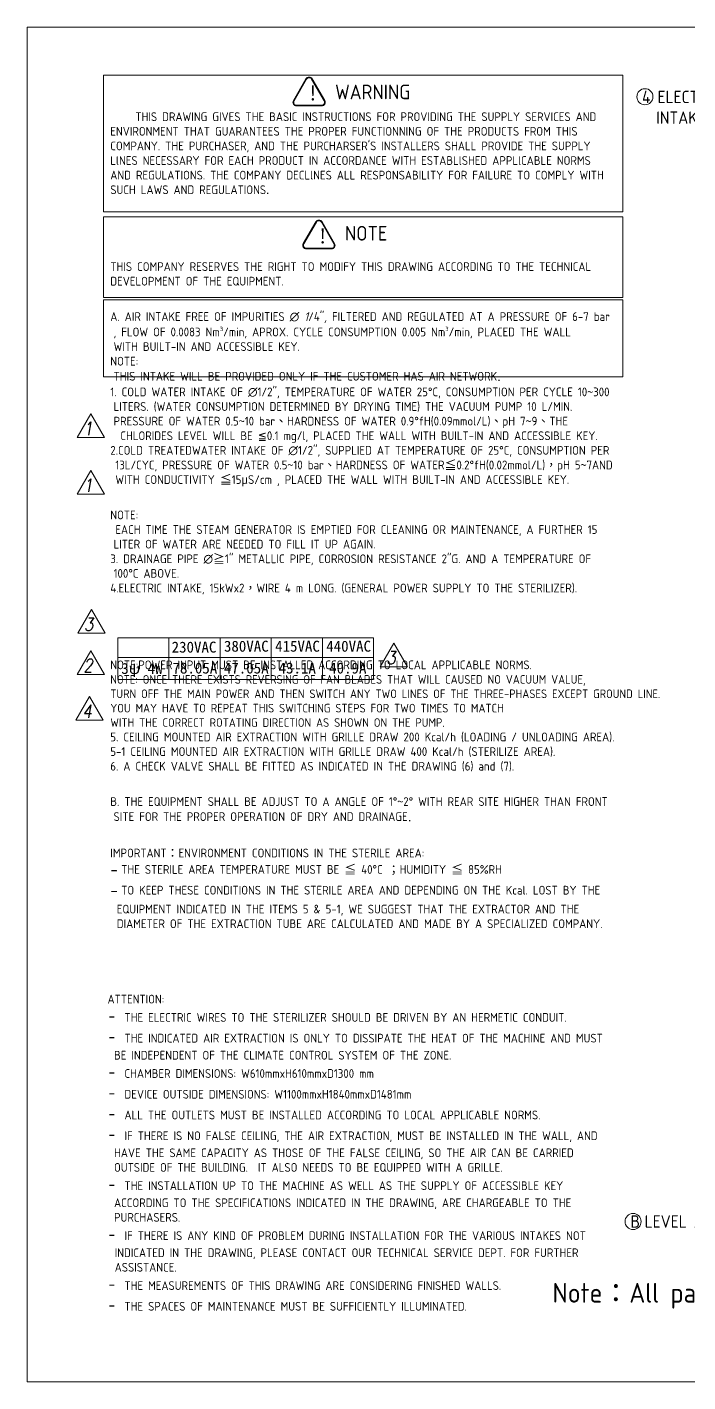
# Model space of a CAD drawing. Header units: millimetres. Extents: x -215875 to 28542, y -2277 to 9297.
# Drawn here: x 15357 to 19877, y 27 to 9297 of the extents above; entities that cross this region are included whole.
import ezdxf

# ---------------------------------------------------------------- set-up
doc = ezdxf.new("R2010")
doc.units = ezdxf.units.MM
doc.header["$MEASUREMENT"] = 0
for name, color, linetype, lineweight in [('D', 3, 'Continuous', 13), ('F', 7, 'Continuous', 15), ('T', 4, 'Continuous', 15)]:
    doc.layers.add(name, color=color, linetype=linetype, lineweight=lineweight)
doc.styles.get("Standard").update_dxf_attribs({"font": 'KAIU.TTF'})
doc.styles.add('STU25', font='isocp2.shx')
doc.styles.add('Text', font='romans.shx', dxfattribs={"width": 0.8, "oblique": 10})

msp = doc.modelspace()

# ---------------------------------------------------------------- hatches: boundary and pattern name
at = {"layer": 'D'}
h = msp.add_hatch(color=11, dxfattribs=at)
edge = h.paths.add_edge_path()
edge.add_line((17264.141, 8942.192), (17178.782, 8794.346))
edge.add_arc((17200.433, 8781.846), 25, 149.9999999, 270)
edge.add_line((17200.433, 8756.846), (17371.151, 8756.846))
edge.add_arc((17371.151, 8781.846), 25, 270, 389.9999999)
edge.add_line((17392.801, 8794.346), (17307.442, 8942.192))
edge.add_arc((17285.792, 8929.692), 25, 30, 150)
edge = h.paths.add_edge_path(flags=16)
edge.add_arc((17285.792, 8929.692), 20, 30, 150)
edge.add_line((17268.471, 8939.692), (17183.112, 8791.846))
edge.add_arc((17200.433, 8781.846), 20, 149.9999999, 270)
edge.add_line((17200.433, 8761.846), (17371.151, 8761.846))
edge.add_arc((17371.151, 8781.846), 20, 270, 389.9999999)
edge.add_line((17388.471, 8791.846), (17303.112, 8939.692))
h = msp.add_hatch(color=11, dxfattribs=at)
edge = h.paths.add_edge_path()
edge.add_ellipse((17267.675, 7803.474), major_axis=(25, 0), ratio=1, start_angle=149.9999999, end_angle=270)
edge.add_line((17267.675, 7778.474), (17438.393, 7778.474))
edge.add_ellipse((17438.393, 7803.474), major_axis=(25, 0), ratio=1, start_angle=270, end_angle=389.9999999)
edge.add_line((17460.043, 7815.974), (17374.685, 7963.82))
edge.add_ellipse((17353.034, 7951.32), major_axis=(25, 0), ratio=1, start_angle=30, end_angle=150)
edge.add_line((17331.383, 7963.82), (17246.024, 7815.974))
edge = h.paths.add_edge_path(flags=16)
edge.add_ellipse((17267.675, 7803.474), major_axis=(20, 0), ratio=1, start_angle=149.9999999, end_angle=270)
edge.add_line((17267.675, 7783.474), (17438.393, 7783.474))
edge.add_ellipse((17438.393, 7803.474), major_axis=(20, 0), ratio=1, start_angle=270, end_angle=389.9999999)
edge.add_line((17455.713, 7813.474), (17370.354, 7961.32))
edge.add_ellipse((17353.034, 7951.32), major_axis=(20, 0), ratio=1, start_angle=30, end_angle=150)
edge.add_line((17335.713, 7961.32), (17250.354, 7813.474))

# ---------------------------------------------------------------- linework, layer by layer
at = {"layer": 'D', "color": 11}
for p, q in [((17264.141, 8942.192), (17178.782, 8794.346)), ((17268.471, 8939.692), (17183.112, 8791.846)), ((17303.112, 8939.692), (17388.471, 8791.846)), ((17307.442, 8942.192), (17392.801, 8794.346)), ((17200.433, 8761.846), (17371.151, 8761.846)), ((17200.433, 8756.846), (17371.151, 8756.846)), ((17331.383, 7963.82), (17246.024, 7815.974)), ((17335.713, 7961.32), (17250.354, 7813.474)), ((17370.354, 7961.32), (17455.713, 7813.474)), ((17374.685, 7963.82), (17460.043, 7815.974)), ((17267.675, 7783.474), (17438.393, 7783.474)), ((17267.675, 7778.474), (17438.393, 7778.474))]:
    msp.add_line(p, q, dxfattribs=at)
at = {"layer": 'D'}
for p, q in [((15977.117, 5118.798), (17727.117, 5118.798)), ((15977.117, 5118.798), (15977.117, 4833.752)), ((16327.117, 5118.798), (16327.117, 4833.752)), ((16677.117, 5118.798), (16677.117, 4833.752)), ((17027.117, 5118.798), (17027.117, 4833.752)), ((17377.117, 5118.798), (17377.117, 4833.752)), ((17727.117, 5118.798), (17727.117, 4833.752)), ((15977.117, 4983.752), (17727.117, 4983.752)), ((15977.117, 4983.752), (17727.117, 4983.752)), ((15977.117, 4833.752), (17727.117, 4833.752))]:
    msp.add_line(p, q, dxfattribs=at)
at = {"layer": 'D', "color": 11}
for points in [[(15879.078, 8968.696), (19432.932, 8968.696), (19432.932, 8032.433), (15879.078, 8032.433)], [(15879.078, 7997.282), (19432.932, 7997.282), (19432.932, 7445.522), (15879.078, 7445.522)], [(15879.078, 7430.359), (19432.932, 7430.359), (19432.932, 6903.139), (15879.078, 6903.139)]]:
    msp.add_lwpolyline(points, close=True, dxfattribs=at)
at = {"layer": 'D'}
for centre in [(19583.536, 8820.183), (19502.17, 1124.055)]:
    msp.add_circle(centre, 55, dxfattribs=at)
at = {"layer": 'D', "color": 11}
for centre, radius, start, end in [((17285.792, 8929.692), 25, 30, 150), ((17285.792, 8929.692), 20, 30, 150), ((17200.433, 8781.846), 25, 149.9999999, 270), ((17200.433, 8781.846), 20, 149.9999999, 270), ((17371.151, 8781.846), 25, 270, 29.9999999), ((17371.151, 8781.846), 20, 270, 29.9999999), ((17353.034, 7951.32), 25, 30, 150), ((17353.034, 7951.32), 20, 30, 150), ((17267.675, 7803.474), 25, 149.9999999, 270), ((17267.675, 7803.474), 20, 149.9999999, 270), ((17438.393, 7803.474), 25, 270, 29.9999999), ((17438.393, 7803.474), 20, 270, 29.9999999)]:
    msp.add_arc(centre, radius, start, end, dxfattribs=at)
at = {"layer": 'F', "color": 6}
msp.add_lwpolyline([(15356.57, 9296.576), (15356.57, 26.576), (28541.57, 26.576), (28541.57, 9296.576)], close=True, dxfattribs=at)
msp.add_lwpolyline([(15356.57, 9296.576), (15356.57, 26.576), (28541.57, 26.576), (28541.57, 9296.576)], close=True, dxfattribs=at)
at = {"layer": 'F', "color": 7}
for points in [[(15792.318, 6650.493), (15698.827, 6488.562), (15885.809, 6488.562)], [(15792.318, 6262.136), (15698.827, 6100.205), (15885.809, 6100.205)], [(15796.177, 5310.995), (15702.686, 5149.064), (15889.668, 5149.064)], [(15792.318, 5028.765), (15698.827, 4866.834), (15885.809, 4866.834)], [(17865.063, 5082.3), (17771.572, 4920.369), (17958.554, 4920.369)], [(15784.585, 4715.784), (15691.094, 4553.854), (15878.076, 4553.854)]]:
    msp.add_lwpolyline(points, close=True, dxfattribs=at)

# ---------------------------------------------------------------- texts
at = {"layer": 'D', "color": 11, "attachment_point": 1, "style": 'STU25'}
for s, insert, char_height in [('WARNING', (17463.993, 8902.711), 100), ('{\\f標楷體|b0|i0|c136|p65;!}', (17277.481, 8894.962), 100), ('{\\A1;}\\P{\\A1;\\H0.70420x;     THIS DRAWING GIVES THE BASIC INSTRUCTIONS FOR PROVIDING THE SUPPLY SERVICES AND}\\P{\\A1;\\H0.70420x;ENVIRONMENT THAT GUARANTEES THE PROPER FUNCTIONNING OF THE PRODUCTS FROM THIS }\\P{\\A1;\\H0.70420x;COMPANY. THE PURCHASER, AND THE PURCHARSER\'S INSTALLERS SHALL PROVIDE THE SUPPLY }\\P{\\A1;\\H0.70420x;LlNES NECESSARY FOR EACH PRODUCT IN ACCORDANCE WITH ESTABLlSHED APPLlCABLE NORMS }\\P{\\A1;\\H0.70420x;AND REGULATIONS. THE COMPANY DECLlNES ALL RESPONSABILlTY FOR FAILURE TO COMPLY WITH }\\P{\\A1;\\H0.70420x;SUCH LAWS AND REGULATIONS}{\\A1;\\F????;\\H0.70420x;.}\\P{\\A1;\\F????;\\H0.70420x;}\\P{\\A1;\\F????;\\H0.70420x;}\\P{\\A1;\\F????;\\H0.70420x;}\\P{\\A1;\\Fisocp2.shx;\\H0.70420x;THIS COMPANY RESERVES THE RIGHT TO MODIFY THIS DRAWING ACCORDING TO THE TECHNICAL }\\P{\\A1;\\Fisocp2.shx;\\H0.70420x;DEVELOPMENT OF THE EQUIPMENT.}\\P{\\A1;\\Fisocp2.shx;\\H0.70420x;}\\P{\\A1;\\Fisocp2.shx;\\H0.70420x;A. AIR INTAKE FREE OF IMPURITIES ∅ }{\\A1;\\fISOCP2|b0|i1|c0|p2;\\H0.70420x;1}{\\A1;\\Fisocp2.shx;\\H0.70420x;/4"}{\\A1;\\fISOCP2|b0|i1|c0|p2;\\H0.70420x;, }{\\A1;\\Fisocp2.shx;\\H0.70420x;FILTERED AND REGULATED AT A PRESSURE OF 6-7 bar}\\P{\\A1;\\F????;\\H0.70420x; }{\\A1;\\Fisocp2.shx;\\H0.70420x;, FLOW OF 0.0083 Nm{\\A1;\\Fisocp2.shx;\\H0.49294x;\\S3^ ;}}{\\A1;\\Fisocp2.shx;\\H0.70441x;/min, APROX. CYCLE CONSUMPTION 0.005 Nm{\\A1;\\Fisocp2.shx;\\H0.49309x;\\S3^ ;}}{\\A1;\\Fisocp2.shx;\\H0.70462x;/min, PLACED THE WALL }\\P{\\A1;\\F????;\\H0.70462x; }{\\A1;\\Fisocp2.shx;\\H0.70462x;WITH BUILT-IN AND ACCESSIBLE KEY.}\\P{\\A1;\\Fisocp2.shx;\\H0.70462x;NOTE:}\\P{\\A1;\\F????;\\H0.70462x; }{\\A1;\\Fisocp2.shx;\\H0.70462x;THIS INTAKE WILL BE PROVIDED ONLY IF THE CUSTOMER HAS AIR NETWORK}{\\A1;\\fArial|b0|i0|c0|p34;\\H0.77508x;.}\\P{\\A1;\\Fisocp2.shx;\\H0.70447x;1. COLD WATER INTAKE OF ∅1/2", TEMPERATURE OF WATER 25°C, CONSUMPTION PER CYCLE 10}{\\A1;\\f細明體|b0|i0|c136|p49;\\H0.70447x;~}{\\A1;\\Fisocp2.shx;\\H0.70447x;300 }\\P{\\A1;\\F???;\\H0.70447x; }{\\A1;\\Fisocp2.shx;\\H0.70447x;LITERS. (WATER CONSUMPTION DETERMINED BY DRYING TIME) THE VACUUM PUMP 10 L/MIN. }\\P{\\A1;\\F???;\\H0.70447x; }{\\A1;\\Fisocp2.shx;\\H0.70447x;PRESSURE OF WATER 0.5}{\\A1;\\f細明體|b0|i0|c136|p49;\\H0.70447x;~}{\\A1;\\Fisocp2.shx;\\H0.70447x;10 bar}{\\A1;\\f標楷體|b0|i0|c136|p65;\\H0.70447x;、}{\\A1;\\Fisocp2.shx;\\H0.70447x;HARDNESS OF WATER 0.9°fH(0.09mmol/L)}{\\A1;\\f標楷體|b0|i0|c136|p65;\\H0.70447x;、}{\\A1;\\Fisocp2.shx;\\H0.70447x;pH 7}{\\A1;\\f細明體|b0|i0|c136|p49;\\H0.70447x;~}{\\A1;\\Fisocp2.shx;\\H0.70447x;9}{\\A1;\\f標楷體|b0|i0|c136|p65;\\H0.70447x;、}{\\A1;\\Fisocp2.shx;\\H0.70447x;THE}\\P{\\A1;\\Fisocp2.shx;\\H0.70447x;  CHLORIDES LEVEL WILL BE }{\\A1;\\f新細明體|b0|i0|c136|p16;\\H0.70447x;≦}{\\A1;\\Fisocp2.shx;\\H0.70447x;0.1 mg/l, PLACED THE WALL WITH BUILT-IN AND ACCESSIBLE KEY.}\\P{\\A1;\\Fisocp2.shx;\\H0.70447x;2.COLD TREATEDWATER INTAKE OF ∅1/2", SUPPLIED AT TEMPERATURE OF 25°C, CONSUMPTION PER}\\P{\\A1;\\Fisocp2.shx;\\H0.70447x; 13L/CYC, PRESSURE OF WATER 0.5}{\\A1;\\f細明體|b0|i0|c136|p49;\\H0.70447x;~}{\\A1;\\Fisocp2.shx;\\H0.70447x;10 bar}{\\A1;\\f標楷體|b0|i0|c136|p65;\\H0.70447x;、}{\\A1;\\Fisocp2.shx;\\H0.70447x;HARDNESS OF WATER}{\\A1;\\f標楷體|b0|i0|c136|p65;\\H0.70447x;≦}{\\A1;\\Fisocp2.shx;\\H0.70447x;0.2°fH(0.02mmol/L)}{\\A1;\\f標楷體|b0|i0|c136|p65;\\H0.70447x;，}{\\A1;\\Fisocp2.shx;\\H0.70447x;pH 5}{\\A1;\\f細明體|b0|i0|c136|p49;\\H0.70447x;~}{\\A1;\\Fisocp2.shx;\\H0.70447x;7AND }\\P{\\A1;\\Fisocp2.shx;\\H0.70447x; WITH CONDUCTIVITY }{\\A1;\\f標楷體|b0|i0|c136|p65;\\H0.70447x;≦}{\\A1;\\Fisocp2.shx;\\H0.70447x;15}{\\A1;\\f新細明體|b0|i0|c136|p16;\\H0.70447x;μ}{\\A1;\\Fisocp2.shx;\\H0.70447x;S/cm , PLACED THE WALL WITH BUILT-IN AND ACCESSIBLE KEY.}\\P{\\A1;\\Fisocp2.shx;\\H0.70447x;}\\P{\\A1;\\Fisocp2.shx;\\H0.70447x;NOTE:}\\P{\\A1;\\Fisocp2.shx;\\H0.70447x; EACH TIME THE STEAM GENERATOR IS EMPTIED FOR CLEANING OR MAINTENANCE, A FURTHER 15 }\\P{\\A1;\\F???;\\H0.70447x; }{\\A1;\\Fisocp2.shx;\\H0.70447x;LITER OF WATER ARE NEEDED TO FILL IT UP AGAIN.}\\P{\\A1;\\Fisocp2.shx;\\H0.70447x;3. DRAINAGE PIPE ∅}{\\A1;\\f標楷體|b0|i0|c136|p65;\\H0.70447x;≧}{\\A1;\\Fisocp2.shx;\\H0.70447x;1" METALLIC PIPE, CORROSION RESISTANCE 2"G. AND A TEMPERATURE OF }\\P{\\A1;\\F???;\\H0.70447x; }{\\A1;\\Fisocp2.shx;\\H0.70447x;100°C ABOVE.}\\P{\\A1;\\Fisocp2.shx;\\H0.70447x;4.ELECTRIC INTAKE, 15kWx2}{\\A1;\\f標楷體|b0|i0|c136|p65;\\H0.70447x;，}{\\A1;\\Fisocp2.shx;\\H0.70447x;WIRE 4 m LONG. (GENERAL POWER SUPPLY TO THE STERILIZER).}\\P{\\A1;\\Fisocp2.shx;\\H0.70447x;}\\P{\\A1;\\Fisocp2.shx;\\H0.70447x;}\\P{\\A1;\\Fisocp2.shx;\\H0.70447x;}\\P{\\A1;\\Fisocp2.shx;\\H0.70447x;NOTE:POWER INPUT MUST BE INSTALLED ACCORDING TO LOCAL APPLICABLE NORMS.}\\P{\\A1;\\H0.69289x;NOTE: ONCE THERE EXISTS REVERSING OF FAN BLADES THAT WILL CAUSED NO VACUUM VALUE, }\\P{\\A1;\\H0.69289x;TURN OFF THE MAIN POWER AND THEN SWITCH ANY TWO LINES OF THE THREE-PHASES EXCEPT GROUND LINE. }\\P{\\A1;\\H0.69289x;YOU MAY HAVE TO REPEAT THIS SWITCHING STEPS FOR TWO TIMES TO MATCH }\\P{\\A1;\\H0.69289x;WITH THE CORRECT ROTATING DIRECTION AS SHOWN ON THE PUMP. }\\P{\\A1;\\Fisocp2.shx;\\H0.70447x;5. CEILING MOUNTED AIR EXTRACTION WITH GRILLE DRAW 200 Kcal/h (LOADING / UNLOADING AREA).}\\P{\\A1;\\Fisocp2.shx;\\H0.70447x;5-1 CEILING MOUNTED AIR EXTRACTION WITH GRILLE DRAW 400 Kcal/h (STERILIZE AREA).}\\P{\\A1;\\Fisocp2.shx;\\H0.70447x;6. A CHECK VALVE SHALL BE FITTED AS INDICATED IN THE DRAWING (6) and (7).}\\P{\\A1;\\Fisocp2.shx;\\H0.70447x;}\\P{\\A1;\\Fisocp2.shx;\\H0.70447x;B. THE EQUIPMENT SHALL BE ADJUST TO A ANGLE OF 1°}{\\A1;\\f細明體|b0|i0|c136|p49;\\H0.70447x;~}{\\A1;\\Fisocp2.shx;\\H0.70447x;2° WITH REAR SITE HIGHER THAN FRONT }\\P{\\A1;\\F???;\\H0.70447x; }{\\A1;\\Fisocp2.shx;\\H0.70447x;SITE FOR THE PROPER OPERATION OF DRY AND DRAINAGE}{\\A1;\\fArial|b0|i0|c0|p34;\\H0.77492x;.}\\P{\\A1;\\fArial|b0|i0|c0|p34;\\H0.77492x;}\\P{\\A1;\\Fisocp2.shx;\\H0.70433x;IMPORTANT}{\\A1;\\f標楷體|b0|i0|c136|p65;\\H0.70433x;：}{\\A1;\\Fisocp2.shx;\\H0.70433x;ENVIRONMENT CONDITIONS IN THE STERILE AREA:}\\P{\\A1;\\Fisocp2.shx;\\H1.00000x;-}{\\A1;\\F???;\\H0.70420x; }{\\A1;\\Fisocp2.shx;\\H0.70420x;THE STERILE AREA TEMPERATURE MUST BE }{\\A1;\\f標楷體|b0|i0|c136|p65;\\H0.70420x;≦}{\\A1;\\Fisocp2.shx;\\H0.70420x; 40°C }{\\A1;\\f標楷體|b0|i0|c136|p65;\\H0.70420x;；}{\\A1;\\Fisocp2.shx;\\H0.70420x;HUMIDITY }{\\A1;\\f標楷體|b0|i0|c136|p65;\\H0.70420x;≦}{\\A1;\\Fisocp2.shx;\\H0.70420x; 85%RH}\\P{\\A1;\\Fisocp2.shx;\\H1.00000x;-}{\\A1;\\F???;\\H0.70420x; }{\\A1;\\Fisocp2.shx;\\H0.70420x;TO KEEP THESE CONDITIONS IN THE STERILE AREA AND DEPENDING ON THE Kcal. LOST BY THE }\\P{\\A1;\\F???;\\H0.70420x;  }{\\A1;\\Fisocp2.shx;\\H0.70420x;EQUIPMENT INDICATED IN THE ITEMS 5 & 5-1, WE SUGGEST THAT THE EXTRACTOR AND THE }\\P{\\A1;\\F???;\\H0.70420x;  }{\\A1;\\Fisocp2.shx;\\H0.70420x;DIAMETER OF THE EXTRACTION TUBE ARE CALCULATED AND MADE BY A SPECIALIZED COMPANY.}', (15925.857, 8855.416), 85.150918), ('{\\f標楷體|b0|i0|c136|p65;!}', (17344.723, 7916.59), 100), ('NOTE', (17531.236, 7935.958), 100), ('{\\f標楷體|b0|i0|c136|p65;380VAC}', (16703.244, 5097.987), 75), ('{\\f標楷體|b0|i0|c136|p65;415VAC}', (17053.244, 5097.987), 75), ('{\\f標楷體|b0|i0|c136|p65;440VAC}', (17403.244, 5097.987), 75), ('{\\f標楷體|b0|i0|c136|p65;230VAC}', (16345.361, 5091.801), 75), ('{\\f標楷體|b0|i0|c136|p65;3ψ 4W}', (16000.926, 4945.762), 75), ('{\\f標楷體|b0|i0|c136|p65;78.05A}', (16351.444, 4948.432), 75), ('{\\f標楷體|b0|i0|c136|p65;47.05A}', (16702.916, 4948.432), 75), ('{\\f標楷體|b0|i0|c136|p65;43.1A}', (17077.268, 4948.432), 75), ('{\\f標楷體|b0|i0|c136|p65;40.9A}', (17423.24, 4948.432), 75), ('\\P{\\H0.7042x;ATTENTION:\\P\\f標楷體|b0|i0|c136|p65;\\H1.42x;- \\Fisocp2.shx;\\H0.7042x;THE ELECTRIC WIRES TO THE STERILIZER SHOULD BE DRIVEN BY AN HERMETIC CONDUIT.  \\P\\f標楷體|b0|i0|c136|p65;\\H1.42x;- \\Fisocp2.shx;\\H0.7042x;THE INDICATED AIR EXTRACTION IS ONLY TO DISSIPATE THE HEAT OF THE MACHINE AND MUST \\P\\f???|b0|i0|c0|p65;  \\Fisocp2.shx;BE INDEPENDENT OF THE CLIMATE CONTROL SYSTEM OF THE ZONE.\\P\\f標楷體|b0|i0|c136|p65;\\H1.42x;- \\Fisocp2.shx;\\H0.7042x;CHAMBER DIMENSIONS: W610mmxH610mmxD1300 mm\\P\\f標楷體|b0|i0|c136|p65;\\H1.42x;- \\Fisocp2.shx;\\H0.7042x;DEVICE OUTSIDE DIMENSIONS: W1100mmxH1840mmxD1481mm\\P\\f標楷體|b0|i0|c136|p65;\\H1.42x;- \\Fisocp2.shx;\\H0.7042x;ALL THE OUTLETS MUST BE INSTALLED ACCORDING TO LOCAL APPLICABLE NORMS.\\P\\f標楷體|b0|i0|c136|p65;\\H1.42x;- \\Fisocp2.shx;\\H0.7042x;IF THERE IS NO FALSE CEILING, THE AIR EXTRACTION, MUST BE INSTALLED IN THE WALL, AND \\P\\f???|b0|i0|c0|p65;  \\Fisocp2.shx;HAVE THE SAME CAPACITY AS THOSE OF THE FALSE CEILING, SO THE AIR CAN BE CARRIED \\P\\f???|b0|i0|c0|p65;  \\Fisocp2.shx;OUTSIDE OF THE BUILDING.  IT ALSO NEEDS TO BE EQUIPPED WITH A GRILLE.\\P\\f標楷體|b0|i0|c136|p65;\\H1.42x;- \\Fisocp2.shx;\\H0.7042x;THE INSTALLATION UP TO THE MACHINE AS WELL AS THE SUPPLY OF ACCESSIBLE KEY \\P\\f???|b0|i0|c0|p65;  \\Fisocp2.shx;ACCORDING TO THE SPECIFICATIONS INDICATED IN THE DRAWING, ARE CHARGEABLE TO THE \\P\\f???|b0|i0|c0|p65;  \\Fisocp2.shx;PURCHASERS.\\fArial|b0|i0|c0|p34;\\H1.087x; \\P\\f標楷體|b0|i0|c136|p65;\\H1.307x;- \\Fisocp2.shx;\\H0.7042x;IF THERE IS ANY KIND OF PROBLEM DURING INSTALLATION FOR THE VARIOUS INTAKES NOT \\P\\f???|b0|i0|c0|p65;\\H1.1x;  \\Fisocp2.shx;\\H0.9087x;INDICATED IN THE DRAWING, PLEASE CONTACT OUR TECHNICAL SERVICE DEPT. FOR FURTHER \\P\\f???|b0|i0|c0|p65;\\H1.1x;  \\Fisocp2.shx;\\H0.9087x;ASSISTANCE.\\P\\f標楷體|b0|i0|c136|p65;\\H1.42x;- \\Fisocp2.shx;\\H0.7042x;THE MEASUREMENTS OF THIS DRAWING ARE CONSIDERING FINISHED WALLS.\\P\\f標楷體|b0|i0|c136|p65;\\H1.42x;- \\Fisocp2.shx;\\H0.7042x;THE SPACES OF MAINTENANCE MUST BE SUFFICIENTLY ILLUMINATED.}', (15906.922, 2817.591), 85.150918)]:
    msp.add_mtext(s, dxfattribs=dict(at, insert=insert, char_height=char_height))
at = {"layer": 'D', "color": 11, "char_height": 85, "attachment_point": 1}
for s, insert in [('{\\Fisocp2.shx;\\C3;4 ELECTRIC \\P  INTAKE BOX}', (19563.716, 8861.117)), ('{\\Fisocp2.shx;\\C3;B\\f???|b0|i0|c0|p65; \\Fisocp2.shx;LEVEL ADJUSTER}', (19484.619, 1166.577))]:
    msp.add_mtext(s, dxfattribs=dict(at, insert=insert))
at = {"layer": 'D', "color": 0, "insert": (18950.963, 703.562), "char_height": 135.00867, "attachment_point": 1, "style": 'STU25'}
msp.add_mtext('Note{\\f標楷體|b0|i0|c136|p65;：}All parts should comply with RoHS.', dxfattribs=at)
at = {"layer": 'T', "lineweight": 20, "style": 'Text', "oblique": 10, "width": 0.8}
for s, p in [('1', (15743.38, 6505.035)), ('1', (15743.38, 6116.678)), ('3', (15747.24, 5165.537)), ('3', (17816.125, 4936.842)), ('2', (15743.38, 4883.307)), ('4', (15735.647, 4570.327))]:
    msp.add_text(s, height=90, dxfattribs=at).set_placement(p)

doc.saveas('drawing.dxf')
